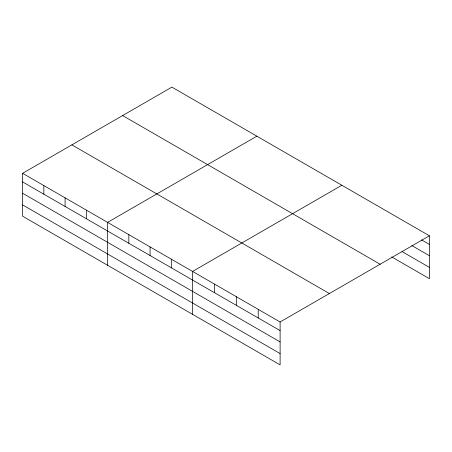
<?xml version="1.0" encoding="UTF-8"?>
<svg xmlns="http://www.w3.org/2000/svg" width="452" height="452" viewBox="0 0 452 452"><rect width="100%" height="100%" fill="white"/><g stroke="black" fill="none" stroke-linecap="round" stroke-linejoin="round"><path stroke-width="0.68" d="M22.6 173.314L280.11 321.982L280.11 364.877L22.6 216.209L22.6 173.314L171.89 87.123L429.4 235.791L429.4 278.686L391.703 256.922M256.866 136.182L107.582 222.373L107.582 265.267M341.848 185.247L192.558 271.437L192.558 314.332M280.11 321.982L429.4 235.791M421.496 239.854L429.4 244.413M411.766 245.543L429.4 255.725M402.037 251.583L429.4 267.381M122.622 115.565L380.138 264.239M71.862 144.866L329.378 293.54M22.6 181.93L280.11 330.604M22.6 193.241L280.11 341.915M22.6 204.897L280.11 353.571M258.222 309.349L258.222 317.971M236.334 296.71L236.334 305.332M214.446 284.071L214.446 292.693M171.314 259.171L171.314 267.793M150.07 246.905L150.07 255.527M128.826 234.639L128.826 243.261M86.332 210.107L86.332 218.728M65.088 197.84L65.088 206.462M43.844 185.574L43.844 194.196"/></g></svg>
